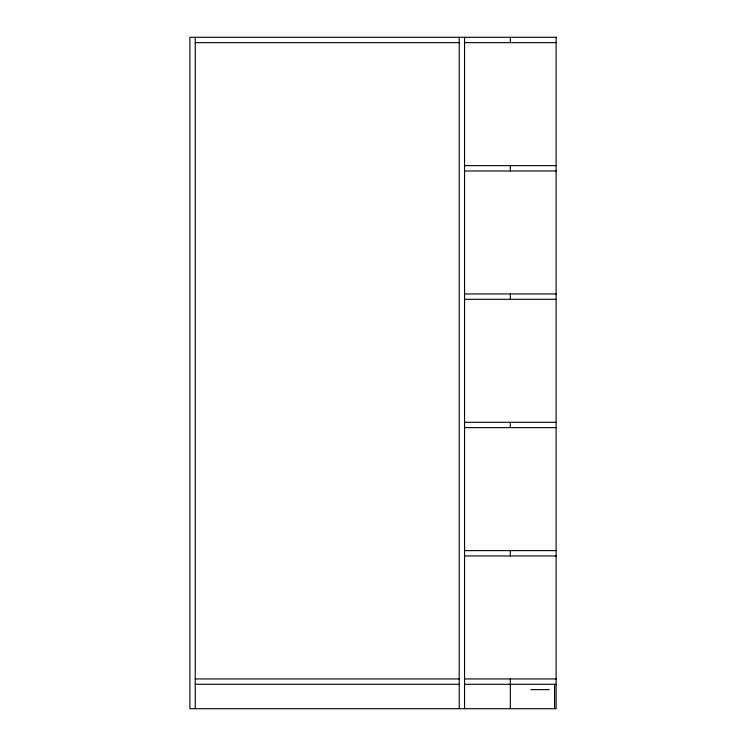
<?xml version="1.0" encoding="UTF-8"?>
<svg xmlns="http://www.w3.org/2000/svg" width="746" height="746" viewBox="0 0 746 746"><rect width="100%" height="100%" fill="white"/><g stroke="black" fill="none" stroke-linecap="round" stroke-linejoin="round"><path stroke-width="1.12" d="M195.238 42.643L459.21 42.643M464.553 42.643L556.106 42.643M464.553 165.631L556.106 165.631M464.553 170.974L556.106 170.974M464.553 293.961L556.106 293.961M464.553 299.295L556.106 299.295M464.553 422.283L556.106 422.283M464.553 427.626L556.106 427.626M464.553 550.613L556.106 550.613M464.553 555.957L556.106 555.957M195.238 678.944L459.21 678.944M464.553 678.944L556.106 678.944M195.238 684.287L459.21 684.287M464.553 684.287L556.106 684.287M530.844 689.63L549.242 689.63M554.576 684.287L554.576 708.7M510.329 37.3L510.329 42.643M510.329 165.631L510.329 170.974M510.329 293.961L510.329 299.295M510.329 422.283L510.329 427.626M510.329 550.613L510.329 555.957M510.329 678.944L510.329 708.7M464.553 37.3L464.553 708.7M459.21 37.3L459.21 708.7M195.238 37.3L195.238 708.7M556.106 37.3L189.894 37.3L189.894 708.7L556.106 708.7L556.106 37.3"/></g></svg>
